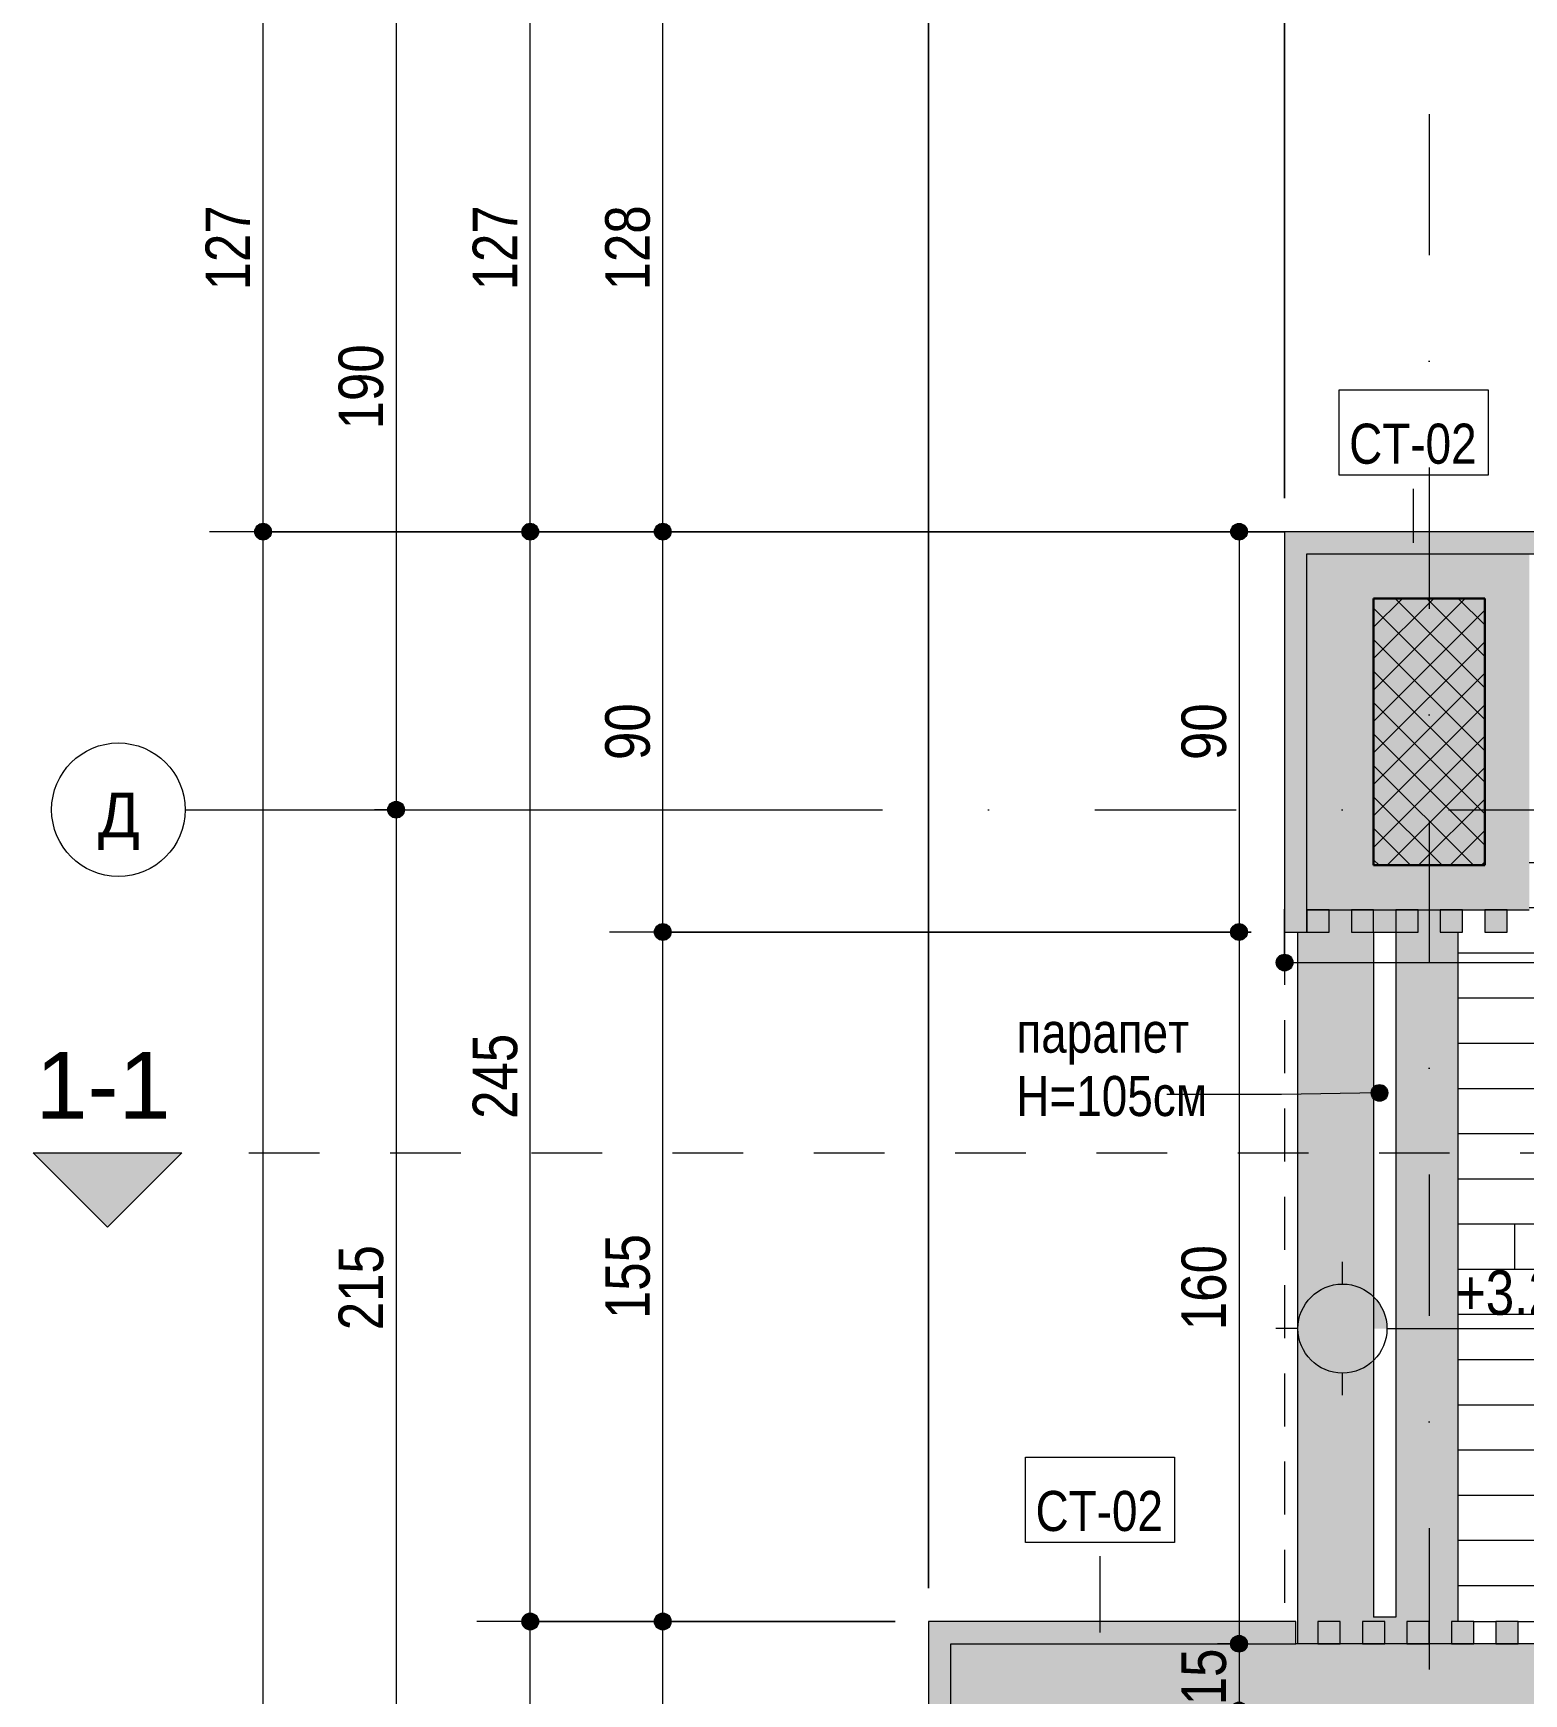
# Model space of a CAD drawing. Header units: centimetres. Extents: x -78 to 2009, y -1466 to 320.
# Drawn here: x -77.1 to 257.9, y -432.8 to -59.5 of the extents above; entities that cross this region are included whole.
import ezdxf

# ---------------------------------------------------------------- set-up
doc = ezdxf.new("R2010")
doc.units = ezdxf.units.CM
for name, pattern in [('Dash', [31.75, 15.875, -15.875]), ('Dash dot', [79.375, 31.75, -23.8125, 0, -23.8125]), ('Overhead', [19.84375, 11.90625, -7.9375])]:
    doc.linetypes.add(name, pattern=pattern)
for name, color, linetype, lineweight in [('A-ANNO-DIMS', 7, 'Continuous', 9), ('A-ANNO-DIMS-50', 7, 'Continuous', 9), ('A-ANNO-NOTE', 7, 'Continuous', 9), ('A-FLOR', 7, 'Continuous', 9), ('A-FLOR-HRAL', 7, 'Continuous', 9), ('A-FLOR-OVHD', 7, 'Overhead', 9), ('A-FLOR-PATT', 7, 'Continuous', 9), ('A-GLAZ-CWMG', 7, 'Continuous', 9), ('A-WALL', 7, 'Continuous', 9), ('A-WALL-FNSH', 7, 'Continuous', 9), ('A-WALL-IDEN', 7, 'Continuous', 9), ('A-WALL-PATT', 7, 'Continuous', 9), ('G-ANNO-DIMS', 7, 'Continuous', 9), ('G-ANNO-SYMB', 7, 'Continuous', 9), ('G-ANNO-TEXT', 7, 'Continuous', 9), ('S-COLS', 7, 'Continuous', 9), ('S-GRID', 7, 'Continuous', 9), ('S-GRID-IDEN', 7, 'Continuous', 9)]:
    doc.layers.add(name, color=color, linetype=linetype, lineweight=lineweight)
doc.styles.add('Arial Narrow_3', font='ARIALN.TTF', dxfattribs={"height": 10})
doc.styles.add('Arial Narrow_5', font='ARIALN.TTF', dxfattribs={"height": 9})
doc.styles.add('Arial_1', font='arial.ttf', dxfattribs={"height": 10})
doc.styles.add('Arial_2', font='arial.ttf', dxfattribs={"height": 15})
doc.dimstyles.new('TEC_DIM', dxfattribs={"dimscale": 30.48, "dimtxt": 10.23431, "dimasz": 0.492126, "dimexe": 0.393701, "dimexo": 0.246063, "dimgap": 0, "dimtad": 1, "dimdec": 0, "dimzin": 0, "dimdsep": 46, "dimtxsty": 'Arial Narrow_3', "dimblk1": 'DOTSMALL', "dimblk2": 'DOTSMALL', "dimsah": 1, "dimcen": 0.09, "dimazin": 0, "dimtfac": 1, "dimtdec": 4, "dimtix": 1, "dimtmove": 0, "dimatfit": 3, "dimfxl": 0, "dimtvp": 1, "dimtolj": 1, "dimtzin": 0, "dimarcsym": 0})
doc.dimstyles.new('TEC_DIM_2', dxfattribs={"dimscale": 30.48, "dimtxt": 10.23431, "dimasz": 0.492126, "dimexe": 0.393701, "dimexo": 0.246063, "dimgap": 0, "dimtad": 1, "dimdec": 0, "dimzin": 0, "dimdsep": 46, "dimtxsty": 'Arial Narrow_3', "dimblk1": 'DOTSMALL', "dimblk2": 'DOTSMALL', "dimsah": 1, "dimcen": 0.09, "dimazin": 0, "dimtfac": 1, "dimtdec": 4, "dimtix": 1, "dimtmove": 2, "dimatfit": 3, "dimfxl": 0, "dimtvp": 1, "dimtolj": 1, "dimtzin": 0, "dimarcsym": 0})

# ---------------------------------------------------------------- blocks, each defined once
blk = doc.blocks.new('Railing - Railing-1762037-НИВО 1')
at = {"layer": 'A-FLOR-HRAL'}
for p, q in [((224.14, -261.59), (229.14, -261.59)), ((224.14, -261.59), (224.14, -415.59)), ((229.14, -261.59), (229.14, -415.59)), ((229.14, -415.59), (224.14, -415.59))]:
    blk.add_line(p, q, dxfattribs=at)
blk = doc.blocks.new('Rectangular Mullion - TEC_LAMEL-2378630-НИВО 1')
at = {"layer": 'A-GLAZ-CWMG', "true_color": 0xbfb3a4}
blk.add_hatch(color=253, dxfattribs=at).paths.add_polyline_path([(-2.5, -2.5), (-2.5, 2.5), (2.5, 2.5), (2.5, -2.5)])
at = {"layer": 'A-GLAZ-CWMG', "lineweight": 15}
for p, q in [((-2.5, 2.5), (2.5, 2.5)), ((-2.5, -2.5), (-2.5, 2.5)), ((2.5, 2.5), (2.5, -2.5)), ((2.5, -2.5), (-2.5, -2.5))]:
    blk.add_line(p, q, dxfattribs=at)
blk = doc.blocks.new('Rectangular Mullion - TEC_LAMEL-2378631-НИВО 1')
at = {"layer": 'A-GLAZ-CWMG', "true_color": 0xbfb3a4}
blk.add_hatch(color=253, dxfattribs=at).paths.add_polyline_path([(-2.5, -2.5), (-2.5, 2.5), (2.5, 2.5), (2.5, -2.5)])
at = {"layer": 'A-GLAZ-CWMG', "lineweight": 15}
for p, q in [((-2.5, 2.5), (2.5, 2.5)), ((-2.5, -2.5), (-2.5, 2.5)), ((2.5, 2.5), (2.5, -2.5)), ((2.5, -2.5), (-2.5, -2.5))]:
    blk.add_line(p, q, dxfattribs=at)
blk = doc.blocks.new('Rectangular Mullion - TEC_LAMEL-2378632-НИВО 1')
at = {"layer": 'A-GLAZ-CWMG', "true_color": 0xbfb3a4}
blk.add_hatch(color=253, dxfattribs=at).paths.add_polyline_path([(-2.5, -2.5), (-2.5, 2.5), (2.5, 2.5), (2.5, -2.5)])
at = {"layer": 'A-GLAZ-CWMG', "lineweight": 15}
for p, q in [((-2.5, 2.5), (2.5, 2.5)), ((-2.5, -2.5), (-2.5, 2.5)), ((2.5, 2.5), (2.5, -2.5)), ((2.5, -2.5), (-2.5, -2.5))]:
    blk.add_line(p, q, dxfattribs=at)
blk = doc.blocks.new('Rectangular Mullion - TEC_LAMEL-2378633-НИВО 1')
at = {"layer": 'A-GLAZ-CWMG', "true_color": 0xbfb3a4}
blk.add_hatch(color=253, dxfattribs=at).paths.add_polyline_path([(-2.5, -2.5), (-2.5, 2.5), (2.5, 2.5), (2.5, -2.5)])
at = {"layer": 'A-GLAZ-CWMG', "lineweight": 15}
for p, q in [((-2.5, 2.5), (2.5, 2.5)), ((-2.5, -2.5), (-2.5, 2.5)), ((2.5, 2.5), (2.5, -2.5)), ((2.5, -2.5), (-2.5, -2.5))]:
    blk.add_line(p, q, dxfattribs=at)
blk = doc.blocks.new('Rectangular Mullion - TEC_LAMEL-2378634-НИВО 1')
at = {"layer": 'A-GLAZ-CWMG', "true_color": 0xbfb3a4}
blk.add_hatch(color=253, dxfattribs=at).paths.add_polyline_path([(2.5, -2.5), (-2.5, -2.5), (-2.5, 2.5), (2.5, 2.5)])
at = {"layer": 'A-GLAZ-CWMG', "lineweight": 15}
for p, q in [((-2.5, 2.5), (2.5, 2.5)), ((-2.5, -2.5), (-2.5, 2.5)), ((2.5, 2.5), (2.5, -2.5)), ((2.5, -2.5), (-2.5, -2.5))]:
    blk.add_line(p, q, dxfattribs=at)
blk = doc.blocks.new('Rectangular Mullion - TEC_LAMEL-2370406-НИВО 1')
at = {"layer": 'A-GLAZ-CWMG', "true_color": 0xbfb3a4}
blk.add_hatch(color=253, dxfattribs=at).paths.add_polyline_path([(-2.5, -2.5), (-2.5, 2.5), (2.5, 2.5), (2.5, -2.5)])
at = {"layer": 'A-GLAZ-CWMG', "lineweight": 15}
for p, q in [((-2.5, 2.5), (2.5, 2.5)), ((-2.5, -2.5), (-2.5, 2.5)), ((2.5, 2.5), (2.5, -2.5)), ((2.5, -2.5), (-2.5, -2.5))]:
    blk.add_line(p, q, dxfattribs=at)
blk = doc.blocks.new('Rectangular Mullion - TEC_LAMEL-2370407-НИВО 1')
at = {"layer": 'A-GLAZ-CWMG', "true_color": 0xbfb3a4}
blk.add_hatch(color=253, dxfattribs=at).paths.add_polyline_path([(-2.5, -2.5), (-2.5, 2.5), (2.5, 2.5), (2.5, -2.5)])
at = {"layer": 'A-GLAZ-CWMG', "lineweight": 15}
for p, q in [((-2.5, 2.5), (2.5, 2.5)), ((-2.5, -2.5), (-2.5, 2.5)), ((2.5, 2.5), (2.5, -2.5)), ((2.5, -2.5), (-2.5, -2.5))]:
    blk.add_line(p, q, dxfattribs=at)
blk = doc.blocks.new('Rectangular Mullion - TEC_LAMEL-2370408-НИВО 1')
at = {"layer": 'A-GLAZ-CWMG', "true_color": 0xbfb3a4}
blk.add_hatch(color=253, dxfattribs=at).paths.add_polyline_path([(-2.5, -2.5), (-2.5, 2.5), (2.5, 2.5), (2.5, -2.5)])
at = {"layer": 'A-GLAZ-CWMG', "lineweight": 15}
for p, q in [((-2.5, 2.5), (2.5, 2.5)), ((-2.5, -2.5), (-2.5, 2.5)), ((2.5, 2.5), (2.5, -2.5)), ((2.5, -2.5), (-2.5, -2.5))]:
    blk.add_line(p, q, dxfattribs=at)
blk = doc.blocks.new('Rectangular Mullion - TEC_LAMEL-2370409-НИВО 1')
at = {"layer": 'A-GLAZ-CWMG', "true_color": 0xbfb3a4}
blk.add_hatch(color=253, dxfattribs=at).paths.add_polyline_path([(-2.5, -2.5), (-2.5, 2.5), (2.5, 2.5), (2.5, -2.5)])
at = {"layer": 'A-GLAZ-CWMG', "lineweight": 15}
for p, q in [((-2.5, 2.5), (2.5, 2.5)), ((-2.5, -2.5), (-2.5, 2.5)), ((2.5, 2.5), (2.5, -2.5)), ((2.5, -2.5), (-2.5, -2.5))]:
    blk.add_line(p, q, dxfattribs=at)
blk = doc.blocks.new('Rectangular Mullion - TEC_LAMEL-2370410-НИВО 1')
at = {"layer": 'A-GLAZ-CWMG', "true_color": 0xbfb3a4}
blk.add_hatch(color=253, dxfattribs=at).paths.add_polyline_path([(-2.5, -2.5), (-2.5, 2.5), (2.5, 2.5), (2.5, -2.5)])
at = {"layer": 'A-GLAZ-CWMG', "lineweight": 15}
for p, q in [((-2.5, 2.5), (2.5, 2.5)), ((-2.5, -2.5), (-2.5, 2.5)), ((2.5, 2.5), (2.5, -2.5)), ((2.5, -2.5), (-2.5, -2.5))]:
    blk.add_line(p, q, dxfattribs=at)
blk = doc.blocks.new('Grid - TEC_GRID_CIRCLE-145857-НИВО 1')
at = {"layer": 'S-GRID-IDEN'}
blk.add_circle((0, 0), 0.3, dxfattribs=at)
blk = doc.blocks.new('Section - TEC_SECTION-13048-НИВО 1')
at = {"layer": 'G-ANNO-SYMB'}
blk.add_hatch(color=256, dxfattribs=at).paths.add_polyline_path([(0, 0.334), (0.334, 0), (-0.334, 0)])
for p, q in [((0, 0.334), (-0.334, 0)), ((0.334, 0), (0, 0.334)), ((-0.334, 0), (0.334, 0))]:
    blk.add_line(p, q, dxfattribs=at)
blk = doc.blocks.new('DIMBLOCK1-НИВО 1')
at = {"layer": 'A-ANNO-DIMS-50', "transparency": 16777216}
h = blk.add_hatch(color=256, dxfattribs=at)
edge = h.paths.add_edge_path()
edge.add_arc((124.14, 235.07), 1.88, 0, 360)
h = blk.add_hatch(color=256, dxfattribs=at)
edge = h.paths.add_edge_path()
edge.add_arc((236.64, 235.07), 1.88, 0, 360)
for p, q in [((124.14, -409.09), (124.14, 247.07)), ((236.64, 230.22), (236.64, 247.07)), ((124.14, 235.07), (236.64, 235.07)), ((124.14, 235.07), (124.14, -409.09)), ((236.64, 235.07), (236.64, 230.22))]:
    blk.add_line(p, q, dxfattribs=at)
for centre in [(124.14, 235.07), (236.64, 235.07)]:
    blk.add_circle(centre, 1.88, dxfattribs=at)
at = {"layer": 'A-ANNO-DIMS-50', "color": 0, "transparency": 16777216, "insert": (170.89, 248), "char_height": 10, "width": 22.8079, "attachment_point": 1, "line_spacing_factor": 0.974696, "style": 'Arial Narrow_3'}
blk.add_mtext('113', dxfattribs=at)
blk = doc.blocks.new('_DotSmall')
at = {"color": 0, "linetype": 'ByBlock', "const_width": 0.5}
blk.add_lwpolyline([(-0.0625, 0, 1), (0.0625, 0, 1)], format="xyb", close=True, dxfattribs=at)
blk = doc.blocks.new('DIMBLOCK7-НИВО 1')
at = {"layer": 'A-ANNO-DIMS-50', "transparency": 16777216}
h = blk.add_hatch(color=256, dxfattribs=at)
edge = h.paths.add_edge_path()
edge.add_arc((124.14, 264.99), 1.88, 0, 360)
h = blk.add_hatch(color=256, dxfattribs=at)
edge = h.paths.add_edge_path()
edge.add_arc((1804.14, 264.99), 1.88, 0, 360)
for p, q in [((124.14, -409.09), (124.14, 276.99)), ((1804.14, 17.98), (1804.14, 276.99)), ((124.14, 264.99), (1804.14, 264.99)), ((124.14, 264.99), (124.14, -409.09)), ((1804.14, 264.99), (1804.14, 17.98))]:
    blk.add_line(p, q, dxfattribs=at)
for centre in [(124.14, 264.99), (1804.14, 264.99)]:
    blk.add_circle(centre, 1.88, dxfattribs=at)
at = {"layer": 'A-ANNO-DIMS-50', "color": 0, "transparency": 16777216, "insert": (951.47, 277.91), "char_height": 10, "width": 30.4105, "attachment_point": 1, "line_spacing_factor": 0.974696, "style": 'Arial Narrow_3'}
blk.add_mtext('1680', dxfattribs=at)
blk = doc.blocks.new('DIMBLOCK8-НИВО 1')
at = {"layer": 'A-ANNO-DIMS-50', "transparency": 16777216}
h = blk.add_hatch(color=256, dxfattribs=at)
edge = h.paths.add_edge_path()
edge.add_arc((124.14, 205.47), 1.88, 0, 360)
h = blk.add_hatch(color=256, dxfattribs=at)
edge = h.paths.add_edge_path()
edge.add_arc((204.14, 205.47), 1.88, 0, 360)
for p, q in [((124.14, -409.09), (124.14, 217.47)), ((204.14, -164.09), (204.14, 217.47)), ((124.14, 205.47), (204.14, 205.47)), ((124.14, 205.47), (124.14, -409.09)), ((204.14, 205.47), (204.14, -164.09))]:
    blk.add_line(p, q, dxfattribs=at)
for centre in [(124.14, 205.47), (204.14, 205.47)]:
    blk.add_circle(centre, 1.88, dxfattribs=at)
at = {"layer": 'A-ANNO-DIMS-50', "color": 0, "transparency": 16777216, "insert": (157.81, 218.39), "char_height": 10, "width": 15.2053, "attachment_point": 1, "line_spacing_factor": 0.974696, "style": 'Arial Narrow_3'}
blk.add_mtext('80', dxfattribs=at)
blk = doc.blocks.new('DIMBLOCK9-НИВО 1')
at = {"layer": 'A-ANNO-DIMS-50', "transparency": 16777216}
h = blk.add_hatch(color=256, dxfattribs=at)
edge = h.paths.add_edge_path()
edge.add_arc((204.14, 205.47), 1.88, 0, 360)
h = blk.add_hatch(color=256, dxfattribs=at)
edge = h.paths.add_edge_path()
edge.add_arc((264.14, 205.47), 1.88, 0, 360)
for p, q in [((204.14, -164.09), (204.14, 217.47)), ((264.14, -179.09), (264.14, 217.47)), ((204.14, 205.47), (264.14, 205.47)), ((204.14, 205.47), (204.14, -164.09)), ((264.14, 205.47), (264.14, -179.09))]:
    blk.add_line(p, q, dxfattribs=at)
for centre in [(204.14, 205.47), (264.14, 205.47)]:
    blk.add_circle(centre, 1.88, dxfattribs=at)
at = {"layer": 'A-ANNO-DIMS-50', "color": 0, "transparency": 16777216, "insert": (227.81, 218.39), "char_height": 10, "width": 15.2053, "attachment_point": 1, "line_spacing_factor": 0.974696, "style": 'Arial Narrow_3'}
blk.add_mtext('60', dxfattribs=at)
blk = doc.blocks.new('DIMBLOCK16-НИВО 1')
at = {"layer": 'A-ANNO-DIMS-50', "transparency": 16777216}
h = blk.add_hatch(color=256, dxfattribs=at)
edge = h.paths.add_edge_path()
edge.add_arc((124.14, 175.11), 1.88, 0, 360)
h = blk.add_hatch(color=256, dxfattribs=at)
edge = h.paths.add_edge_path()
edge.add_arc((284.14, 175.11), 1.88, 0, 360)
for p, q in [((124.14, -409.09), (124.14, 187.11)), ((284.14, -414.09), (284.14, 187.11)), ((124.14, 175.11), (284.14, 175.11)), ((124.14, 175.11), (124.14, -409.09)), ((284.14, 175.11), (284.14, -414.09))]:
    blk.add_line(p, q, dxfattribs=at)
for centre in [(124.14, 175.11), (284.14, 175.11)]:
    blk.add_circle(centre, 1.88, dxfattribs=at)
at = {"layer": 'A-ANNO-DIMS-50', "color": 0, "transparency": 16777216, "insert": (194.64, 188.03), "char_height": 10, "width": 22.8079, "attachment_point": 1, "line_spacing_factor": 0.974696, "style": 'Arial Narrow_3'}
blk.add_mtext('160', dxfattribs=at)
blk = doc.blocks.new('DIMBLOCK75-НИВО 1')
at = {"layer": 'A-ANNO-DIMS-50', "transparency": 16777216}
h = blk.add_hatch(color=256, dxfattribs=at)
edge = h.paths.add_edge_path()
edge.add_arc((4.46, -44.09), 1.88, 0, 360)
h = blk.add_hatch(color=256, dxfattribs=at)
edge = h.paths.add_edge_path()
edge.add_arc((4.46, -234.09), 1.88, 0, 360)
for p, q in [((-0.39, -44.09), (16.46, -44.09)), ((4.46, -44.09), (-0.39, -44.09)), ((4.46, -44.09), (4.46, -234.09)), ((-0.39, -234.09), (16.46, -234.09)), ((4.46, -234.09), (-0.39, -234.09))]:
    blk.add_line(p, q, dxfattribs=at)
for centre in [(4.46, -44.09), (4.46, -234.09)]:
    blk.add_circle(centre, 1.88, dxfattribs=at)
at = {"layer": 'A-ANNO-DIMS-50', "color": 0, "transparency": 16777216, "insert": (-8.46, -148.59), "char_height": 10, "width": 22.8079, "attachment_point": 1, "rotation": 90, "line_spacing_factor": 0.974696, "style": 'Arial Narrow_3'}
blk.add_mtext('190', dxfattribs=at)
blk = doc.blocks.new('DIMBLOCK76-НИВО 1')
at = {"layer": 'A-ANNO-DIMS-50', "transparency": 16777216}
h = blk.add_hatch(color=256, dxfattribs=at)
edge = h.paths.add_edge_path()
edge.add_arc((4.46, -234.09), 1.88, 0, 360)
h = blk.add_hatch(color=256, dxfattribs=at)
edge = h.paths.add_edge_path()
edge.add_arc((4.46, -449.09), 1.88, 0, 360)
for p, q in [((-0.39, -234.09), (16.46, -234.09)), ((4.46, -234.09), (-0.39, -234.09)), ((4.46, -234.09), (4.46, -449.09)), ((-0.39, -449.09), (16.46, -449.09)), ((4.46, -449.09), (-0.39, -449.09))]:
    blk.add_line(p, q, dxfattribs=at)
for centre in [(4.46, -234.09), (4.46, -449.09)]:
    blk.add_circle(centre, 1.88, dxfattribs=at)
at = {"layer": 'A-ANNO-DIMS-50', "color": 0, "transparency": 16777216, "insert": (-8.46, -351.09), "char_height": 10, "width": 22.8079, "attachment_point": 1, "rotation": 90, "line_spacing_factor": 0.974696, "style": 'Arial Narrow_3'}
blk.add_mtext('215', dxfattribs=at)
blk = doc.blocks.new('DIMBLOCK81-НИВО 1')
at = {"layer": 'A-ANNO-DIMS-50', "transparency": 16777216}
h = blk.add_hatch(color=256, dxfattribs=at)
edge = h.paths.add_edge_path()
edge.add_arc((-25.44, -171.59), 1.88, 0, 360)
h = blk.add_hatch(color=256, dxfattribs=at)
edge = h.paths.add_edge_path()
edge.add_arc((-25.44, -1256.59), 1.88, 0, 360)
for p, q in [((204.14, -171.59), (-37.44, -171.59)), ((-25.44, -1256.59), (-25.44, -171.59)), ((-25.44, -171.59), (204.14, -171.59)), ((201.64, -1256.59), (-37.44, -1256.59)), ((-25.44, -1256.59), (201.64, -1256.59))]:
    blk.add_line(p, q, dxfattribs=at)
for centre in [(-25.44, -171.59), (-25.44, -1256.59)]:
    blk.add_circle(centre, 1.88, dxfattribs=at)
at = {"layer": 'A-ANNO-DIMS-50', "color": 0, "transparency": 16777216, "insert": (-38.37, -726.76), "char_height": 10, "width": 30.4105, "attachment_point": 1, "rotation": 90, "line_spacing_factor": 0.974696, "style": 'Arial Narrow_3'}
blk.add_mtext('1085', dxfattribs=at)
blk = doc.blocks.new('DIMBLOCK82-НИВО 1')
at = {"layer": 'A-ANNO-DIMS-50', "transparency": 16777216}
h = blk.add_hatch(color=256, dxfattribs=at)
edge = h.paths.add_edge_path()
edge.add_arc((-25.44, -44.09), 1.88, 0, 360)
h = blk.add_hatch(color=256, dxfattribs=at)
edge = h.paths.add_edge_path()
edge.add_arc((-25.44, -171.59), 1.88, 0, 360)
for p, q in [((-20.59, -44.09), (-37.44, -44.09)), ((-25.44, -171.59), (-25.44, -44.09)), ((-25.44, -44.09), (-20.59, -44.09)), ((204.14, -171.59), (-37.44, -171.59)), ((-25.44, -171.59), (204.14, -171.59))]:
    blk.add_line(p, q, dxfattribs=at)
for centre in [(-25.44, -44.09), (-25.44, -171.59)]:
    blk.add_circle(centre, 1.88, dxfattribs=at)
at = {"layer": 'A-ANNO-DIMS-50', "color": 0, "transparency": 16777216, "insert": (-38.37, -117.34), "char_height": 10, "width": 22.8079, "attachment_point": 1, "rotation": 90, "line_spacing_factor": 0.974696, "style": 'Arial Narrow_3'}
blk.add_mtext('127', dxfattribs=at)
blk = doc.blocks.new('DIMBLOCK84-НИВО 1')
at = {"layer": 'A-ANNO-DIMS-50', "transparency": 16777216}
h = blk.add_hatch(color=256, dxfattribs=at)
edge = h.paths.add_edge_path()
edge.add_arc((34.61, -416.59), 1.88, 0, 360)
h = blk.add_hatch(color=256, dxfattribs=at)
edge = h.paths.add_edge_path()
edge.add_arc((34.61, -946.59), 1.88, 0, 360)
for p, q in [((116.64, -416.59), (22.61, -416.59)), ((34.61, -946.59), (34.61, -416.59)), ((34.61, -416.59), (116.64, -416.59)), ((116.64, -946.59), (22.61, -946.59)), ((34.61, -946.59), (116.64, -946.59))]:
    blk.add_line(p, q, dxfattribs=at)
for centre in [(34.61, -416.59), (34.61, -946.59)]:
    blk.add_circle(centre, 1.88, dxfattribs=at)
at = {"layer": 'A-ANNO-DIMS-50', "color": 0, "transparency": 16777216, "insert": (21.68, -691.09), "char_height": 10, "width": 22.8079, "attachment_point": 1, "rotation": 90, "line_spacing_factor": 0.974696, "style": 'Arial Narrow_3'}
blk.add_mtext('530', dxfattribs=at)
blk = doc.blocks.new('DIMBLOCK85-НИВО 1')
at = {"layer": 'A-ANNO-DIMS-50', "transparency": 16777216}
h = blk.add_hatch(color=256, dxfattribs=at)
edge = h.paths.add_edge_path()
edge.add_arc((34.61, -171.59), 1.88, 0, 360)
h = blk.add_hatch(color=256, dxfattribs=at)
edge = h.paths.add_edge_path()
edge.add_arc((34.61, -416.59), 1.88, 0, 360)
for p, q in [((204.14, -171.59), (22.61, -171.59)), ((34.61, -416.59), (34.61, -171.59)), ((34.61, -171.59), (204.14, -171.59)), ((116.64, -416.59), (22.61, -416.59)), ((34.61, -416.59), (116.64, -416.59))]:
    blk.add_line(p, q, dxfattribs=at)
for centre in [(34.61, -171.59), (34.61, -416.59)]:
    blk.add_circle(centre, 1.88, dxfattribs=at)
at = {"layer": 'A-ANNO-DIMS-50', "color": 0, "transparency": 16777216, "insert": (21.68, -303.59), "char_height": 10, "width": 22.8079, "attachment_point": 1, "rotation": 90, "line_spacing_factor": 0.974696, "style": 'Arial Narrow_3'}
blk.add_mtext('245', dxfattribs=at)
blk = doc.blocks.new('DIMBLOCK86-НИВО 1')
at = {"layer": 'A-ANNO-DIMS-50', "transparency": 16777216}
h = blk.add_hatch(color=256, dxfattribs=at)
edge = h.paths.add_edge_path()
edge.add_arc((34.61, -44.09), 1.88, 0, 360)
h = blk.add_hatch(color=256, dxfattribs=at)
edge = h.paths.add_edge_path()
edge.add_arc((34.61, -171.59), 1.88, 0, 360)
for p, q in [((39.46, -44.09), (22.61, -44.09)), ((34.61, -171.59), (34.61, -44.09)), ((34.61, -44.09), (39.46, -44.09)), ((204.14, -171.59), (22.61, -171.59)), ((34.61, -171.59), (204.14, -171.59))]:
    blk.add_line(p, q, dxfattribs=at)
for centre in [(34.61, -44.09), (34.61, -171.59)]:
    blk.add_circle(centre, 1.88, dxfattribs=at)
at = {"layer": 'A-ANNO-DIMS-50', "color": 0, "transparency": 16777216, "insert": (21.68, -117.34), "char_height": 10, "width": 22.8079, "attachment_point": 1, "rotation": 90, "line_spacing_factor": 0.974696, "style": 'Arial Narrow_3'}
blk.add_mtext('127', dxfattribs=at)
blk = doc.blocks.new('DIMBLOCK90-НИВО 1')
at = {"layer": 'A-ANNO-DIMS-50', "transparency": 16777216}
h = blk.add_hatch(color=256, dxfattribs=at)
edge = h.paths.add_edge_path()
edge.add_arc((64.39, -416.59), 1.88, 0, 360)
h = blk.add_hatch(color=256, dxfattribs=at)
edge = h.paths.add_edge_path()
edge.add_arc((64.39, -491.59), 1.88, 0, 360)
for p, q in [((116.64, -416.59), (52.39, -416.59)), ((64.39, -491.59), (64.39, -416.59)), ((64.39, -416.59), (116.64, -416.59)), ((121.64, -491.59), (52.39, -491.59)), ((64.39, -491.59), (121.64, -491.59))]:
    blk.add_line(p, q, dxfattribs=at)
for centre in [(64.39, -416.59), (64.39, -491.59)]:
    blk.add_circle(centre, 1.88, dxfattribs=at)
at = {"layer": 'A-ANNO-DIMS-50', "color": 0, "transparency": 16777216, "insert": (51.46, -460.42), "char_height": 10, "width": 15.2053, "attachment_point": 1, "rotation": 90, "line_spacing_factor": 0.974696, "style": 'Arial Narrow_3'}
blk.add_mtext('75', dxfattribs=at)
blk = doc.blocks.new('DIMBLOCK91-НИВО 1')
at = {"layer": 'A-ANNO-DIMS-50', "transparency": 16777216}
h = blk.add_hatch(color=256, dxfattribs=at)
edge = h.paths.add_edge_path()
edge.add_arc((64.39, -261.59), 1.88, 0, 360)
h = blk.add_hatch(color=256, dxfattribs=at)
edge = h.paths.add_edge_path()
edge.add_arc((64.39, -416.59), 1.88, 0, 360)
for p, q in [((196.64, -261.59), (52.39, -261.59)), ((64.39, -416.59), (64.39, -261.59)), ((64.39, -261.59), (196.64, -261.59)), ((116.64, -416.59), (52.39, -416.59)), ((64.39, -416.59), (116.64, -416.59))]:
    blk.add_line(p, q, dxfattribs=at)
for centre in [(64.39, -261.59), (64.39, -416.59)]:
    blk.add_circle(centre, 1.88, dxfattribs=at)
at = {"layer": 'A-ANNO-DIMS-50', "color": 0, "transparency": 16777216, "insert": (51.46, -348.59), "char_height": 10, "width": 22.8079, "attachment_point": 1, "rotation": 90, "line_spacing_factor": 0.974696, "style": 'Arial Narrow_3'}
blk.add_mtext('155', dxfattribs=at)
blk = doc.blocks.new('DIMBLOCK92-НИВО 1')
at = {"layer": 'A-ANNO-DIMS-50', "transparency": 16777216}
h = blk.add_hatch(color=256, dxfattribs=at)
edge = h.paths.add_edge_path()
edge.add_arc((64.39, -171.59), 1.88, 0, 360)
h = blk.add_hatch(color=256, dxfattribs=at)
edge = h.paths.add_edge_path()
edge.add_arc((64.39, -261.59), 1.88, 0, 360)
for p, q in [((196.64, -171.59), (52.39, -171.59)), ((64.39, -261.59), (64.39, -171.59)), ((64.39, -171.59), (196.64, -171.59)), ((196.64, -261.59), (52.39, -261.59)), ((64.39, -261.59), (196.64, -261.59))]:
    blk.add_line(p, q, dxfattribs=at)
for centre in [(64.39, -171.59), (64.39, -261.59)]:
    blk.add_circle(centre, 1.88, dxfattribs=at)
at = {"layer": 'A-ANNO-DIMS-50', "color": 0, "transparency": 16777216, "insert": (51.46, -222.92), "char_height": 10, "width": 15.2053, "attachment_point": 1, "rotation": 90, "line_spacing_factor": 0.974696, "style": 'Arial Narrow_3'}
blk.add_mtext('90', dxfattribs=at)
blk = doc.blocks.new('DIMBLOCK93-НИВО 1')
at = {"layer": 'A-ANNO-DIMS-50', "transparency": 16777216}
h = blk.add_hatch(color=256, dxfattribs=at)
edge = h.paths.add_edge_path()
edge.add_arc((64.39, -44.09), 1.88, 0, 360)
h = blk.add_hatch(color=256, dxfattribs=at)
edge = h.paths.add_edge_path()
edge.add_arc((64.39, -171.59), 1.88, 0, 360)
for p, q in [((69.23, -44.09), (52.39, -44.09)), ((64.39, -171.59), (64.39, -44.09)), ((64.39, -44.09), (69.23, -44.09)), ((196.64, -171.59), (52.39, -171.59)), ((64.39, -171.59), (196.64, -171.59))]:
    blk.add_line(p, q, dxfattribs=at)
for centre in [(64.39, -44.09), (64.39, -171.59)]:
    blk.add_circle(centre, 1.88, dxfattribs=at)
at = {"layer": 'A-ANNO-DIMS-50', "color": 0, "transparency": 16777216, "insert": (51.46, -117.34), "char_height": 10, "width": 22.8079, "attachment_point": 1, "rotation": 90, "line_spacing_factor": 0.974696, "style": 'Arial Narrow_3'}
blk.add_mtext('128', dxfattribs=at)
blk = doc.blocks.new('Spot Elevations - PLAN - PROJECT-149572-НИВО 1')
at = {"layer": 'A-ANNO-NOTE'}
h = blk.add_hatch(color=256, dxfattribs=at)
edge = h.paths.add_edge_path()
edge.add_line((0, 0), (0, 0.2))
edge.add_arc((0, 0), 0.2, 0, 90, ccw=False)
edge.add_line((0.2, 0), (0, 0))
h = blk.add_hatch(color=256, dxfattribs=at)
edge = h.paths.add_edge_path()
edge.add_line((0, 0), (0, -0.2))
edge.add_arc((0, 0), 0.2, 180, 270, ccw=False)
edge.add_line((-0.2, 0), (0, 0))
for p, q in [((0, 0.2), (0, 0.3)), ((-0.2, 0), (-0.3, 0)), ((0.2, 0), (1.7, 0)), ((0, -0.3), (0, -0.2))]:
    blk.add_line(p, q, dxfattribs=at)
blk.add_circle((0, 0), 0.2, dxfattribs=at)
blk = doc.blocks.new('DIMBLOCK125-НИВО 1')
at = {"layer": 'A-ANNO-DIMS-50', "transparency": 16777216}
h = blk.add_hatch(color=256, dxfattribs=at)
edge = h.paths.add_edge_path()
edge.add_arc((204.14, -268.45), 1.88, 0, 360)
h = blk.add_hatch(color=256, dxfattribs=at)
edge = h.paths.add_edge_path()
edge.add_arc((264.14, -268.45), 1.88, 0, 360)
for p, q in [((204.14, -269.09), (204.14, -256.45)), ((264.14, -259.09), (264.14, -280.45)), ((264.14, -268.45), (264.14, -259.09)), ((204.14, -268.45), (264.14, -268.45)), ((204.14, -268.45), (204.14, -269.09))]:
    blk.add_line(p, q, dxfattribs=at)
for centre in [(204.14, -268.45), (264.14, -268.45)]:
    blk.add_circle(centre, 1.88, dxfattribs=at)
at = {"layer": 'A-ANNO-DIMS-50', "color": 0, "transparency": 16777216, "insert": (268.98, -255.53), "char_height": 10, "width": 15.2053, "attachment_point": 1, "line_spacing_factor": 0.974696, "style": 'Arial Narrow_3'}
blk.add_mtext('60', dxfattribs=at)
blk = doc.blocks.new('DIMBLOCK228-НИВО 1')
at = {"layer": 'A-ANNO-DIMS-50', "transparency": 16777216}
h = blk.add_hatch(color=256, dxfattribs=at)
edge = h.paths.add_edge_path()
edge.add_arc((193.9, -171.59), 1.87, 0, 360)
h = blk.add_hatch(color=256, dxfattribs=at)
edge = h.paths.add_edge_path()
edge.add_arc((193.9, -261.59), 1.88, 0, 360)
for p, q in [((196.64, -171.59), (181.9, -171.59)), ((193.9, -171.59), (193.9, -261.59)), ((193.9, -171.59), (196.64, -171.59)), ((196.64, -261.59), (181.9, -261.59)), ((193.9, -261.59), (196.64, -261.59))]:
    blk.add_line(p, q, dxfattribs=at)
for centre, radius in [((193.9, -171.59), 1.87), ((193.9, -261.59), 1.88)]:
    blk.add_circle(centre, radius, dxfattribs=at)
at = {"layer": 'A-ANNO-DIMS-50', "color": 0, "transparency": 16777216, "insert": (180.97, -222.92), "char_height": 10, "width": 15.2053, "attachment_point": 1, "rotation": 90, "line_spacing_factor": 0.974696, "style": 'Arial Narrow_3'}
blk.add_mtext('90', dxfattribs=at)
blk = doc.blocks.new('DIMBLOCK229-НИВО 1')
at = {"layer": 'A-ANNO-DIMS-50', "transparency": 16777216}
h = blk.add_hatch(color=256, dxfattribs=at)
edge = h.paths.add_edge_path()
edge.add_arc((193.9, -261.59), 1.88, 0, 360)
h = blk.add_hatch(color=256, dxfattribs=at)
edge = h.paths.add_edge_path()
edge.add_arc((193.9, -421.59), 1.88, 0, 360)
for p, q in [((196.64, -261.59), (181.9, -261.59)), ((193.9, -261.59), (193.9, -421.59)), ((193.9, -261.59), (196.64, -261.59)), ((189.05, -421.59), (205.9, -421.59)), ((193.9, -421.59), (189.05, -421.59))]:
    blk.add_line(p, q, dxfattribs=at)
for centre in [(193.9, -261.59), (193.9, -421.59)]:
    blk.add_circle(centre, 1.88, dxfattribs=at)
at = {"layer": 'A-ANNO-DIMS-50', "color": 0, "transparency": 16777216, "insert": (180.97, -351.09), "char_height": 10, "width": 22.8079, "attachment_point": 1, "rotation": 90, "line_spacing_factor": 0.974696, "style": 'Arial Narrow_3'}
blk.add_mtext('160', dxfattribs=at)
blk = doc.blocks.new('DIMBLOCK230-НИВО 1')
at = {"layer": 'A-ANNO-DIMS-50', "transparency": 16777216}
h = blk.add_hatch(color=256, dxfattribs=at)
edge = h.paths.add_edge_path()
edge.add_arc((193.9, -421.59), 1.88, 0, 360)
h = blk.add_hatch(color=256, dxfattribs=at)
edge = h.paths.add_edge_path()
edge.add_arc((193.9, -436.59), 1.88, 0, 360)
for p, q in [((189.05, -421.59), (205.9, -421.59)), ((193.9, -421.59), (189.05, -421.59)), ((193.9, -421.59), (193.9, -436.59)), ((189.05, -436.59), (205.9, -436.59)), ((193.9, -436.59), (189.05, -436.59))]:
    blk.add_line(p, q, dxfattribs=at)
for centre in [(193.9, -421.59), (193.9, -436.59)]:
    blk.add_circle(centre, 1.88, dxfattribs=at)
at = {"layer": 'A-ANNO-DIMS-50', "color": 0, "transparency": 16777216, "insert": (180.97, -435.42), "char_height": 10, "width": 15.2053, "attachment_point": 1, "rotation": 90, "line_spacing_factor": 0.974696, "style": 'Arial Narrow_3'}
blk.add_mtext('15', dxfattribs=at)

msp = doc.modelspace()

# ---------------------------------------------------------------- hatches: boundary and pattern name
at = {"layer": 'A-FLOR-PATT', "true_color": 0x787878}
h = msp.add_hatch(dxfattribs=at)
h.set_pattern_fill('FP1_5', color=8, style=0, pattern_type=2)
h.set_pattern_definition([(180, (479.319, -317.076), (-1e-15, -10.16), []), (270, (479.32, -317.076), (40.64, -40.64), [10.16, -142.24]), (270, (418.36, -337.396), (40.64, -40.64), [10.16, -142.24])])
h.paths.add_polyline_path([(729.14, -416.59), (729.14, -261.59), (719.14, -261.59), (719.14, -256.59), (714.14, -256.59), (714.14, -261.59), (709.14, -261.59), (709.14, -256.59), (704.14, -256.59), (704.14, -261.59), (699.14, -261.59), (699.14, -256.59), (694.14, -256.59), (694.14, -261.59), (689.14, -261.59), (689.14, -256.59), (684.14, -256.59), (684.14, -261.59), (679.14, -261.59), (679.14, -256.59), (674.14, -256.59), (674.14, -251.59), (669.14, -251.59), (669.14, -246.59), (674.14, -246.59), (674.14, -241.59), (669.14, -241.59), (669.14, -240.59), (264.14, -240.59), (264.14, -241.59), (259.14, -241.59), (259.14, -246.59), (264.14, -246.59), (264.14, -251.59), (259.14, -251.59), (259.14, -256.59), (254.14, -256.59), (254.14, -261.59), (249.14, -261.59), (249.14, -256.59), (244.14, -256.59), (244.14, -261.59), (243.14, -261.59), (243.14, -416.59), (726.64, -416.59)])
h.paths.add_polyline_path([(669.14, -261.59), (669.14, -256.59), (674.14, -256.59), (674.14, -261.59)])
h.paths.add_polyline_path([(259.14, -261.59), (259.14, -256.59), (264.14, -256.59), (264.14, -261.59)])
at = {"layer": 'A-WALL-PATT', "true_color": 0xc0c0c0}
for points in [[(204.14, -261.59), (209.14, -261.59), (209.14, -171.59), (204.14, -171.59), (204.14, -248.07)], [(214.44, -176.59), (264.14, -176.59), (264.14, -171.59), (209.14, -171.59), (209.14, -176.59)], [(129.14, -491.59), (129.14, -416.59), (124.14, -416.59), (124.14, -491.59)], [(129.14, -421.59), (206.64, -421.59), (206.64, -416.59), (129.14, -416.59)]]:
    msp.add_hatch(color=9, dxfattribs=at).paths.add_polyline_path(points)
at = {"layer": 'A-WALL-PATT', "true_color": 0xffff80}
for points in [[(224.14, -256.59), (224.14, -176.59), (209.14, -176.59), (209.14, -256.59), (214.44, -256.59)], [(225.14, -436.59), (225.14, -421.59), (129.14, -421.59), (129.14, -436.59), (214.44, -436.59)]]:
    msp.add_hatch(color=51, dxfattribs=at).paths.add_polyline_path(points)
at = {"layer": 'A-WALL-PATT', "lineweight": 5, "true_color": 0xffff80}
msp.add_hatch(color=51, dxfattribs=at).paths.add_polyline_path([(259.14, -256.59), (259.14, -176.59), (224.14, -176.59), (224.14, -186.59), (249.14, -186.59), (249.14, -246.59), (224.14, -246.59), (224.14, -256.59), (249.14, -256.59)])
at = {"layer": 'A-WALL-PATT', "lineweight": 5, "true_color": 0x808080}
msp.add_hatch(color=8, dxfattribs=at).paths.add_polyline_path([(249.14, -246.59), (249.14, -186.59), (224.14, -186.59), (224.14, -246.59)])
at = {"layer": 'A-WALL-PATT', "lineweight": 5, "true_color": 0xebebeb}
h = msp.add_hatch(color=7, dxfattribs=at)
h.paths.add_polyline_path([(221.64, -421.59), (221.64, -416.59), (226.64, -416.59), (226.64, -421.59), (231.64, -421.59), (231.64, -416.59), (236.64, -416.59), (236.64, -421.59), (241.64, -421.59), (241.64, -416.59), (243.14, -416.59), (243.14, -261.59), (239.14, -261.59), (239.14, -256.59), (234.14, -256.59), (234.14, -261.59), (229.14, -261.59), (229.14, -256.59), (224.14, -256.59), (224.14, -261.59), (219.14, -261.59), (219.14, -256.59), (214.14, -256.59), (214.14, -261.59), (207.14, -261.59), (207.14, -421.59), (211.64, -421.59), (211.64, -416.59), (216.64, -416.59), (216.64, -421.59)])
h.paths.add_polyline_path([(224.14, -415.59), (224.14, -261.59), (229.14, -261.59), (229.14, -415.59), (225.14, -415.59)])
at = {"layer": 'A-WALL-PATT', "true_color": 0xffff80}
h = msp.add_hatch(color=51, dxfattribs=at)
h.paths.add_polyline_path([(709.14, -436.59), (709.14, -421.59), (614.14, -421.59), (614.14, -436.59), (684.14, -436.59)])
h.paths.add_polyline_path([(266.86, -436.59), (284.14, -436.59), (284.14, -421.59), (225.14, -421.59), (225.14, -436.59)])
at = {"layer": 'G-ANNO-TEXT'}
h = msp.add_hatch(color=256, dxfattribs=at)
edge = h.paths.add_edge_path()
edge.add_arc((225.47, -297.75), 1.87, 0, 360)
at = {"layer": 'S-COLS'}
h = msp.add_hatch(dxfattribs=at)
h.set_pattern_fill('FP1_11', color=256, style=0, pattern_type=2)
h.set_pattern_definition([(45, (0, 0), (-3.535534, 3.535534), []), (135, (0, 0), (-3.535534, -3.535534), [])])
h.paths.add_polyline_path([(249.14, -246.59), (249.14, -186.59), (224.14, -186.59), (224.14, -246.59)])

# ---------------------------------------------------------------- linework, layer by layer
at = {"layer": 'A-FLOR'}
for p, q in [((246.64, -416.59), (251.64, -416.59)), ((256.64, -416.59), (261.64, -416.59))]:
    msp.add_line(p, q, dxfattribs=at)
at = {"layer": 'A-FLOR-OVHD'}
msp.add_line((204.14, -261.59), (204.14, -416.59), dxfattribs=at)
at = {"layer": 'A-WALL', "lineweight": 30}
for p, q in [((224.14, -246.59), (224.14, -186.59)), ((249.14, -186.59), (224.14, -186.59)), ((249.14, -246.59), (249.14, -186.59)), ((224.14, -246.59), (249.14, -246.59))]:
    msp.add_line(p, q, dxfattribs=at)
at = {"layer": 'A-WALL'}
for p, q in [((209.14, -256.59), (259.14, -256.59)), ((207.14, -421.59), (207.14, -261.59)), ((243.14, -416.59), (243.14, -261.59)), ((284.14, -421.59), (206.64, -421.59))]:
    msp.add_line(p, q, dxfattribs=at)
at = {"layer": 'A-WALL-FNSH'}
for p, q in [((204.14, -171.59), (204.14, -261.59)), ((264.14, -171.59), (204.14, -171.59)), ((209.14, -261.59), (209.14, -176.59)), ((209.14, -176.59), (264.14, -176.59)), ((204.14, -261.59), (209.14, -261.59)), ((124.14, -416.59), (124.14, -491.59)), ((206.64, -416.59), (124.14, -416.59)), ((206.64, -421.59), (206.64, -416.59)), ((129.14, -491.59), (129.14, -421.59)), ((129.14, -421.59), (206.64, -421.59))]:
    msp.add_line(p, q, dxfattribs=at)
at = {"layer": 'A-WALL-IDEN'}
for p, q in [((233.14, -174.09), (233.14, -161.95)), ((162.66, -419.09), (162.66, -401.88))]:
    msp.add_line(p, q, dxfattribs=at)
at = {"layer": 'A-WALL-IDEN', "flags": 128}
for points in [[(216.42, -139.68), (249.87, -139.68), (249.87, -158.88), (216.42, -158.88)], [(145.94, -379.61), (179.39, -379.61), (179.39, -398.81), (145.94, -398.81)]]:
    msp.add_lwpolyline(points, close=True, dxfattribs=at)
at = {"layer": 'G-ANNO-SYMB', "linetype": 'Dash', "lineweight": 18}
msp.add_line((-60.39, -311.23), (1992.57, -311.23), dxfattribs=at)
at = {"layer": 'G-ANNO-TEXT'}
for p, q in [((203.48, -298.08), (177.64, -298.08)), ((225.47, -297.75), (203.48, -298.08))]:
    msp.add_line(p, q, dxfattribs=at)
msp.add_circle((225.47, -297.75), 1.87, dxfattribs=at)
at = {"layer": 'S-COLS', "lineweight": 30}
for p, q in [((224.14, -186.59), (224.14, -246.59)), ((249.14, -186.59), (224.14, -186.59)), ((249.14, -246.59), (249.14, -186.59)), ((224.14, -246.59), (249.14, -246.59))]:
    msp.add_line(p, q, dxfattribs=at)
at = {"layer": 'S-GRID', "color": 1, "linetype": 'Dash dot', "lineweight": 18, "true_color": 0xff0000}
for p, q in [((236.64, 160.73), (236.64, -1310.92)), ((82.05, -234.09), (1840.98, -234.09))]:
    msp.add_line(p, q, dxfattribs=at)
at = {"layer": 'S-GRID', "color": 1, "lineweight": 18, "true_color": 0xff0000}
msp.add_line((-42.95, -234.09), (82.05, -234.09), dxfattribs=at)

# ---------------------------------------------------------------- block references
at = {"layer": 'A-FLOR-HRAL'}
msp.add_blockref('Railing - Railing-1762037-НИВО 1', (0, 0), dxfattribs=at)
at = {"layer": 'A-GLAZ-CWMG', "extrusion": (0, 0, -1)}
for name, p in [('Rectangular Mullion - TEC_LAMEL-2370410-НИВО 1', (-211.64, -259.09)), ('Rectangular Mullion - TEC_LAMEL-2370409-НИВО 1', (-221.64, -259.09)), ('Rectangular Mullion - TEC_LAMEL-2370408-НИВО 1', (-231.64, -259.09)), ('Rectangular Mullion - TEC_LAMEL-2370407-НИВО 1', (-241.64, -259.09)), ('Rectangular Mullion - TEC_LAMEL-2370406-НИВО 1', (-251.64, -259.09)), ('Rectangular Mullion - TEC_LAMEL-2378634-НИВО 1', (-214.14, -419.09)), ('Rectangular Mullion - TEC_LAMEL-2378633-НИВО 1', (-224.14, -419.09)), ('Rectangular Mullion - TEC_LAMEL-2378632-НИВО 1', (-234.14, -419.09)), ('Rectangular Mullion - TEC_LAMEL-2378631-НИВО 1', (-244.14, -419.09)), ('Rectangular Mullion - TEC_LAMEL-2378630-НИВО 1', (-254.14, -419.09))]:
    msp.add_blockref(name, p, dxfattribs=at)
at = {"layer": 'G-ANNO-DIMS', "xscale": 49.99999999999998, "yscale": 49.99999999999998, "zscale": 49.99999999999998}
msp.add_blockref('Spot Elevations - PLAN - PROJECT-149572-НИВО 1', (217.15, -350.73), dxfattribs=at)
at = {"layer": 'G-ANNO-SYMB', "extrusion": (0, 0, -1), "xscale": 49.99999999999998, "yscale": 49.99999999999998, "zscale": 49.99999999999998, "rotation": 180}
msp.add_blockref('Section - TEC_SECTION-13048-НИВО 1', (60.39, -311.23), dxfattribs=at)
at = {"layer": 'S-GRID-IDEN', "xscale": 49.99999999999998, "yscale": 49.99999999999998, "zscale": 49.99999999999998, "rotation": 269.9999999999994}
msp.add_blockref('Grid - TEC_GRID_CIRCLE-145857-НИВО 1', (-57.95, -234.09), dxfattribs=at)

# ---------------------------------------------------------------- texts
at = {"layer": 'A-WALL-IDEN', "char_height": 9, "width": 28.45, "attachment_point": 5, "line_spacing_factor": 0.949189, "style": 'Arial Narrow_5'}
for insert in [(232.97, -151.87), (162.49, -391.8)]:
    msp.add_mtext('\\pt25.00002,50.00004,74.99997,99.99999,125.00001,150.00003,174.99996,199.99998,225,250.00002,275.00004,299.99997,324.99999,350.00001,375.00003,399.99996,424.99998,450,475.00002,500.00004,524.99997,549.99999,575.00001,600.00003,624.99996,649.99998,675,700.00002,725.00004,749.99997,774.99999,800.00001;{\\fArial Narrow|b0|i0|c204|p34;СТ}-02', dxfattribs=dict(at, insert=insert))
at = {"layer": 'G-ANNO-DIMS', "insert": (242.67, -337.64), "char_height": 10, "width": 34.7536, "attachment_point": 1, "line_spacing_factor": 0.974696, "style": 'Arial Narrow_3'}
msp.add_mtext('+3.25', dxfattribs=at)
at = {"layer": 'G-ANNO-SYMB', "insert": (-61.39, -296.05), "char_height": 15, "width": 31.1, "attachment_point": 5, "line_spacing_factor": 0.936439, "style": 'Arial_2'}
msp.add_mtext('\\pt60,120,180,240,300,360,420,480,540,600,660,720,780,840,900,960,1020,1080,1140,1200,1260,1320,1380,1440,1500,1560,1620,1680,1740,1800,1860,1920;1-1', dxfattribs=at)
at = {"layer": 'G-ANNO-TEXT', "insert": (143.86, -279.71), "char_height": 9, "width": 54.55, "attachment_point": 1, "line_spacing_factor": 0.949189, "style": 'Arial Narrow_5'}
msp.add_mtext('\\pt5.00004,9.99999,15.00003,19.99998,25.00002,29.99997,35.00001,39.99996,45,50.00004,54.99999,60.00003,64.99998,70.00002,74.99997,80.00001,84.99996,90,95.00004,99.99999,105.00003,109.99998,115.00002,119.99997,125.00001,129.99996,135,140.00004,144.99999,150.00003,154.99998,160.00002;{\\fArial Narrow|b0|i0|c204|p34;парапет Н}=105{\\fArial Narrow|b0|i0|c204|p34;см}', dxfattribs=at)
at = {"layer": 'S-GRID-IDEN', "insert": (-57.86, -236.73), "char_height": 10, "width": 9.9, "attachment_point": 5, "line_spacing_factor": 0.936439, "style": 'Arial_1'}
msp.add_mtext('\\pt50,100,150,200,250,300,350,400,450,500,550,600,650,700,750,800,850,900,950,1000,1050,1100,1150,1200,1250,1300,1350,1400,1450,1500,1550,1600;{\\fArial|b0|i0|c204|p34;Д}', dxfattribs=at)

# ---------------------------------------------------------------- dimensions: what is measured, and where the dimension line sits
at = {"layer": 'A-ANNO-DIMS'}
for base, p1, p2, override, picture, middle in [((1804.14, 264.99), (124.14, -416.59), (1804.14, 10.48), {"dimpost": '<>', "dimfxl": 1733.431886}, 'DIMBLOCK7-НИВО 1', (964.14, 270.09)), ((204.14, 205.47), (124.14, -416.59), (204.14, -171.59), {"dimpost": '<>', "dimfxl": 257.730479}, 'DIMBLOCK8-НИВО 1', (164.14, 210.57)), ((264.14, 205.47), (204.14, -171.59), (264.14, -186.59), {"dimpost": '<>', "dimfxl": 61.846584}, 'DIMBLOCK9-НИВО 1', (234.14, 210.57)), ((284.14, 175.11), (124.14, -416.59), (284.14, -421.59), {"dimpost": '<>', "dimfxl": 160.078106}, 'DIMBLOCK16-НИВО 1', (204.14, 180.21))]:
    dim = msp.add_linear_dim(base=base, p1=p1, p2=p2, dimstyle='TEC_DIM', override=override, dxfattribs=at)
    dim.commit()
    dim.dimension.update_dxf_attribs({"geometry": picture, "text_midpoint": middle})
for base, p1, p2, angle, override, picture, middle in [((236.64345791, 235.07269232), (124.14345791, -416.58675573), (236.64345791, 237.72434275), 0, {"dimpost": '<>', "dimfxl": 663.91209}, 'DIMBLOCK1-НИВО 1', (180.39345791, 240.17842223)), ((-25.44219123, -44.08675573), (211.64345791, -171.5867557), (-28.09384166, -44.08675573), 90, {"dimpost": '<>', "dimfxl": 271.533097}, 'DIMBLOCK82-НИВО 1', (-30.4626551, -107.83675571)), ((4.46, -234.09), (7.11, -44.09), (7.11, -234.09), 90, {"dimpost": '<>', "dimfxl": 190}, 'DIMBLOCK75-НИВО 1', (-0.64, -139.09)), ((34.60742684, -44.08675573), (211.64345791, -171.5867557), (31.95577641, -44.08675573), 90, {"dimpost": '<>', "dimfxl": 220.326832}, 'DIMBLOCK86-НИВО 1', (29.58696296, -107.83675571)), ((64.38650467, -44.08675573), (204.14345791, -171.58675573), (61.73485424, -44.08675573), 90, {"dimpost": '<>', "dimfxl": 191.145129}, 'DIMBLOCK93-НИВО 1', (59.28077476, -107.83675573)), ((-25.44, -171.59), (209.14, -1256.59), (211.64, -171.59), 90, {"dimpost": '<>', "dimfxl": 1085.00288}, 'DIMBLOCK81-НИВО 1', (-30.55, -714.09)), ((34.61, -171.59), (124.14, -416.59), (211.64, -171.59), 90, {"dimpost": '<>', "dimfxl": 260.156203}, 'DIMBLOCK85-НИВО 1', (29.5, -294.09)), ((64.39, -171.59), (204.14, -261.59), (204.14, -171.59), 90, {"dimpost": '<>', "dimfxl": 90}, 'DIMBLOCK92-НИВО 1', (59.28, -216.59)), ((193.9, -261.59), (204.14, -171.59), (204.14, -261.59), 90, {"dimpost": '<>', "dimfxl": 90}, 'DIMBLOCK228-НИВО 1', (188.79, -216.59)), ((4.46, -449.09), (7.11, -234.09), (7.11, -449.09), 90, {"dimpost": '<>', "dimfxl": 215}, 'DIMBLOCK76-НИВО 1', (-0.64, -341.59)), ((64.39, -261.59), (124.14, -416.59), (204.14, -261.59), 90, {"dimpost": '<>', "dimfxl": 174.427635}, 'DIMBLOCK91-НИВО 1', (59.28, -339.09)), ((193.9, -421.59), (204.14, -261.59), (196.55, -421.59), 90, {"dimpost": '<>', "dimfxl": 160.180211}, 'DIMBLOCK229-НИВО 1', (188.79, -341.59)), ((34.61, -416.59), (124.14, -946.59), (124.14, -416.59), 90, {"dimpost": '<>', "dimfxl": 530}, 'DIMBLOCK84-НИВО 1', (29.5, -681.59)), ((64.39, -416.59), (129.14, -491.59), (124.14, -416.59), 90, {"dimpost": '<>', "dimfxl": 75.166482}, 'DIMBLOCK90-НИВО 1', (59.3, -454.09)), ((193.9, -436.59), (196.55, -421.59), (196.55, -436.59), 90, {"dimpost": '<>', "dimfxl": 15}, 'DIMBLOCK230-НИВО 1', (188.79, -429.09))]:
    dim = msp.add_linear_dim(base=base, p1=p1, p2=p2, angle=angle, dimstyle='TEC_DIM', override=override, dxfattribs=at)
    dim.commit()
    dim.dimension.update_dxf_attribs({"geometry": picture, "text_midpoint": middle})
dim = msp.add_linear_dim(base=(264.14, -268.45), p1=(204.14, -261.59), p2=(264.14, -251.59), dimstyle='TEC_DIM_2', override={"dimpost": '<>', "dimfxl": 60.827625}, dxfattribs=at)
dim.commit()
dim.dimension.update_dxf_attribs({"geometry": 'DIMBLOCK125-НИВО 1', "text_midpoint": (276.58, -262.19), "dimtype": 160})

doc.saveas('drawing.dxf')
